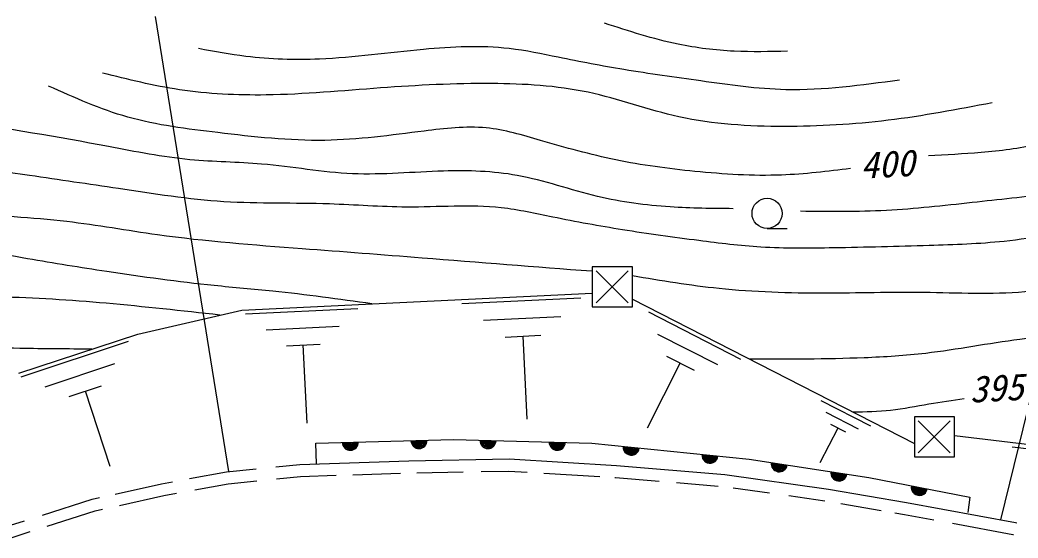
# Model space of a CAD drawing. Units: millimetres, scale not verified. Extents: x 40000 to 680000, y 20000 to 380000.
# Drawn here: x 333009 to 382700, y 304655 to 330442 of the extents above; entities that cross this region are included whole.
import ezdxf
from ezdxf.enums import TextEntityAlignment as Align

# ---------------------------------------------------------------- set-up
doc = ezdxf.new("R2010")
doc.units = ezdxf.units.MM
doc.header["$LTSCALE"] = 1000
doc.layers.add('M-BGD', color=7, linetype='Continuous', lineweight=25)
doc.layers.add('M-STR-STRC', color=7, linetype='Continuous', lineweight=25)
doc.styles.add('ＭＳ ゴシック', font='')
doc.styles.get('ＭＳ ゴシック').set_extended_font_data('MS Gothic')

msp = doc.modelspace()

# ---------------------------------------------------------------- linework, layer by layer
at = {"layer": 'M-BGD'}
for p, q in [((370206, 320065), (371206, 320065)), ((361498, 318162), (361498, 316162)), ((363498, 318162), (361498, 318162)), ((363498, 316162), (363498, 318162)), ((361688, 317962), (363288, 316362)), ((363288, 317962), (361688, 316362)), ((344054, 316001), (361498, 316846)), ((355015, 316328), (360925, 316618)), ((363498, 316539), (377538, 309360)), ((344245, 315808), (349825, 316078)), ((361498, 316162), (363498, 316162)), ((338872, 314811), (344054, 316001)), ((356095, 315498), (359935, 315688)), ((364295, 315908), (368885, 313558)), ((345265, 315018), (348895, 315198)), ((332951, 312854), (338872, 314811)), ((357165, 314658), (358935, 314748)), ((358255, 310568), (358055, 314708)), ((364745, 314808), (367735, 313288)), ((333065, 312678), (338405, 314448)), ((346275, 314228), (347955, 314308)), ((347305, 310368), (347115, 314268)), ((365195, 313708), (366575, 313008)), ((334265, 312188), (337735, 313338)), ((364245, 310148), (365885, 313358)), ((335465, 311698), (337065, 312228)), ((337495, 308218), (336265, 311968)), ((372885, 311508), (375355, 310248)), ((373125, 310918), (374735, 310098)), ((377538, 310689), (377538, 308689)), ((379538, 310689), (377538, 310689)), ((379538, 308689), (379538, 310689)), ((372855, 308408), (373745, 310138)), ((373365, 310328), (374115, 309948)), ((377728, 310489), (379328, 308889)), ((379328, 310489), (377728, 308889)), ((379538, 309752), (396229, 307747)), ((347742, 309378), (354587, 309552)), ((347769, 308346), (347742, 309378)), ((354587, 309552), (361481, 309378)), ((361481, 309378), (369321, 308581)), ((382405, 309198), (385725, 308808)), ((352376, 308499), (357361, 308590)), ((357361, 308590), (362708, 308273)), ((369321, 308581), (375270, 307660)), ((377538, 308689), (379538, 308689)), ((343295, 307953), (344767, 308100)), ((345745, 308198), (346944, 308318)), ((346944, 308318), (352376, 308499)), ((362708, 308273), (368095, 307820)), ((341442, 307614), (343295, 307953)), ((345789, 307600), (346984, 307719)), ((346984, 307719), (348750, 307778)), ((349577, 307806), (351947, 307885)), ((352775, 307906), (355080, 307948)), ((355974, 307965), (357348, 307990)), ((357348, 307990), (358262, 307935)), ((359089, 307886), (361875, 307721)), ((362630, 307676), (362665, 307674)), ((362665, 307674), (364838, 307491)), ((368095, 307820), (373258, 307095)), ((375270, 307660), (380297, 306690)), ((337750, 306844), (340060, 307361)), ((340060, 307361), (340596, 307459)), ((341711, 307053), (343379, 307359)), ((343379, 307359), (344809, 307502)), ((365701, 307419), (367767, 307245)), ((368524, 307154), (370330, 306900)), ((373258, 307095), (377145, 306417)), ((336598, 306587), (336968, 306669)), ((337968, 306278), (340180, 306773)), ((340180, 306773), (340799, 306886)), ((371287, 306766), (373081, 306514)), ((380297, 306690), (380198, 305918)), ((334128, 305798), (336598, 306587)), ((373883, 306377), (375892, 306027)), ((377145, 306417), (382577, 305421)), ((334359, 305242), (336755, 306007)), ((336755, 306007), (337120, 306088)), ((376568, 305909), (377040, 305827)), ((377040, 305827), (378509, 305557)), ((332326, 305223), (333243, 305516)), ((379437, 305387), (382447, 304835)), ((382577, 305421), (382633, 305407)), ((332520, 304655), (333525, 304976)), ((382447, 304835), (382473, 304829))]:
    msp.add_line(p, q, dxfattribs=at)
msp.add_circle((370206, 320815), 750, dxfattribs=at)
for centre, radius, start, end in [((349454, 309421), 400, 181.4581, 1.4581), ((349454, 309421), 400, 181.4581, 1.4581), ((349454, 309421), 350, 181.4581, 1.4581), ((349454, 309421), 300, 181.4581, 1.4581), ((349454, 309421), 250, 181.4581, 1.4581), ((349454, 309421), 200, 181.4581, 1.4581), ((349454, 309421), 150, 181.4581, 1.4581), ((349454, 309421), 100, 181.4581, 1.4581), ((349454, 309421), 50, 181.4581, 1.4581), ((352876, 309508), 400, 181.4581, 1.4581), ((352876, 309508), 400, 181.4581, 1.4581), ((352876, 309508), 350, 181.4581, 1.4581), ((352876, 309508), 300, 181.4581, 1.4581), ((352876, 309508), 250, 181.4581, 1.4581), ((352876, 309508), 200, 181.4581, 1.4581), ((352876, 309508), 150, 181.4581, 1.4581), ((352876, 309508), 100, 181.4581, 1.4581), ((352876, 309508), 50, 181.4581, 1.4581), ((356310, 309508), 400, 178.5524, 358.5524), ((356310, 309508), 400, 178.5524, 358.5524), ((356310, 309508), 350, 178.5524, 358.5524), ((356310, 309508), 300, 178.5524, 358.5524), ((356310, 309508), 250, 178.5524, 358.5524), ((356310, 309508), 200, 178.5524, 358.5524), ((356310, 309508), 150, 178.5524, 358.5524), ((356310, 309508), 100, 178.5524, 358.5524), ((356310, 309508), 50, 178.5524, 358.5524), ((359758, 309421), 400, 178.5524, 358.5524), ((359758, 309421), 400, 178.5524, 358.5524), ((359758, 309421), 350, 178.5524, 358.5524), ((359758, 309421), 300, 178.5524, 358.5524), ((359758, 309421), 250, 178.5524, 358.5524), ((359758, 309421), 200, 178.5524, 358.5524), ((359758, 309421), 150, 178.5524, 358.5524), ((359758, 309421), 100, 178.5524, 358.5524), ((359758, 309421), 50, 178.5524, 358.5524), ((363441, 309179), 400, 174.1994, 354.1994), ((363441, 309179), 400, 174.1994, 354.1994), ((363441, 309179), 350, 174.1994, 354.1994), ((363441, 309179), 300, 174.1994, 354.1994), ((363441, 309179), 250, 174.1994, 354.1994), ((363441, 309179), 200, 174.1994, 354.1994), ((363441, 309179), 150, 174.1994, 354.1994), ((363441, 309179), 100, 174.1994, 354.1994), ((363441, 309179), 50, 174.1994, 354.1994), ((367361, 308780), 400, 174.1994, 354.1994), ((367361, 308780), 400, 174.1994, 354.1994), ((367361, 308780), 350, 174.1994, 354.1994), ((367361, 308780), 300, 174.1994, 354.1994), ((367361, 308780), 250, 174.1994, 354.1994), ((367361, 308780), 200, 174.1994, 354.1994), ((367361, 308780), 150, 174.1994, 354.1994), ((367361, 308780), 100, 174.1994, 354.1994), ((367361, 308780), 50, 174.1994, 354.1994), ((370808, 308351), 400, 171.1998, 351.1998), ((370808, 308351), 400, 171.1998, 351.1998), ((370808, 308351), 350, 171.1998, 351.1998), ((370808, 308351), 300, 171.1998, 351.1998), ((370808, 308351), 250, 171.1998, 351.1998), ((370808, 308351), 200, 171.1998, 351.1998), ((370808, 308351), 150, 171.1998, 351.1998), ((370808, 308351), 100, 171.1998, 351.1998), ((370808, 308351), 50, 171.1998, 351.1998), ((373782, 307891), 400, 171.1998, 351.1998), ((373782, 307891), 400, 171.1998, 351.1998), ((373782, 307891), 350, 171.1998, 351.1998), ((373782, 307891), 300, 171.1998, 351.1998), ((373782, 307891), 250, 171.1998, 351.1998), ((373782, 307891), 200, 171.1998, 351.1998), ((373782, 307891), 150, 171.1998, 351.1998), ((373782, 307891), 100, 171.1998, 351.1998), ((373782, 307891), 50, 171.1998, 351.1998), ((377783, 307175), 400, 169.0724, 349.0724), ((377783, 307175), 400, 169.0724, 349.0724), ((377783, 307175), 350, 169.0724, 349.0724), ((377783, 307175), 300, 169.0724, 349.0724), ((377783, 307175), 250, 169.0724, 349.0724), ((377783, 307175), 200, 169.0724, 349.0724), ((377783, 307175), 150, 169.0724, 349.0724), ((377783, 307175), 100, 169.0724, 349.0724), ((377783, 307175), 50, 169.0724, 349.0724)]:
    msp.add_arc(centre, radius, start, end, dxfattribs=at)
for points, knots in [([(371221, 328888), (370335, 328867), (369449, 328846), (368564, 328888), (367628, 328932), (366693, 329047), (365776, 329237), (364535, 329493), (363326, 329888), (362117, 330282)], [0, 0, 0, 0, 1, 1, 1, 2, 2, 2, 3, 3, 3, 3]), ([(376797, 327451), (374909, 327189), (373021, 326927), (371134, 326972), (369724, 327005), (368314, 327209), (366909, 327407), (365627, 327588), (364349, 327763), (363076, 327973), (361984, 328154), (360896, 328361), (359809, 328583), (358998, 328749), (358188, 328924), (357370, 329019), (355959, 329182), (354523, 329107), (353101, 328975), (351366, 328815), (349651, 328570), (347917, 328496), (346698, 328444), (345470, 328477), (344258, 328627), (343469, 328724), (342688, 328872), (341906, 329019)], [0, 0, 0, 0, 1, 1, 1, 2, 2, 2, 3, 3, 3, 4, 4, 4, 5, 5, 5, 6, 6, 6, 7, 7, 7, 8, 8, 8, 9, 9, 9, 9]), ([(381414, 326318), (379691, 325989), (377968, 325660), (376230, 325447), (374514, 325237), (372785, 325141), (371047, 325142), (369290, 325143), (367526, 325244), (365820, 325621), (364295, 325958), (362817, 326515), (361290, 326841), (359724, 327175), (358107, 327266), (356498, 327276), (354647, 327288), (352806, 327193), (350966, 327059), (349067, 326919), (347168, 326738), (345260, 326710), (343818, 326689), (342371, 326757), (340948, 326972), (339656, 327166), (338386, 327483), (337115, 327799)], [0, 0, 0, 0, 1, 1, 1, 2, 2, 2, 3, 3, 3, 4, 4, 4, 5, 5, 5, 6, 6, 6, 7, 7, 7, 8, 8, 8, 9, 9, 9, 9]), ([(374365, 323044), (373222, 322905), (372078, 322767), (370931, 322723), (369491, 322668), (368045, 322763), (366605, 322906), (365282, 323038), (363963, 323211), (362668, 323479), (361409, 323738), (360171, 324087), (358926, 324450), (358033, 324711), (357136, 324979), (356222, 325068), (355203, 325167), (354165, 325044), (353132, 324914), (351475, 324704), (349834, 324476), (348188, 324450), (346415, 324422), (344637, 324626), (342857, 324836), (341342, 325015), (339827, 325197), (338376, 325609), (337025, 325992), (335730, 326573), (334436, 327154)], [0, 0, 0, 0, 1, 1, 1, 2, 2, 2, 3, 3, 3, 4, 4, 4, 5, 5, 5, 6, 6, 6, 7, 7, 7, 8, 8, 8, 9, 9, 9, 10, 10, 10, 10]), ([(368521, 321048), (367475, 321057), (366429, 321066), (365384, 321135), (364168, 321214), (362955, 321374), (361769, 321657), (360424, 321978), (359115, 322457), (357762, 322703), (356563, 322920), (355330, 322956), (354103, 322921), (352585, 322877), (351076, 322725), (349573, 322790), (348062, 322855), (346557, 323140), (345042, 323269), (343852, 323370), (342656, 323374), (341471, 323487), (340111, 323616), (338766, 323886), (337420, 324140), (334896, 324616), (332368, 325031), (329840, 325447)], [0, 0, 0, 0, 1, 1, 1, 2, 2, 2, 3, 3, 3, 4, 4, 4, 5, 5, 5, 6, 6, 6, 7, 7, 7, 8, 8, 8, 9, 9, 9, 9]), ([(386108, 325012), (385306, 324732), (384505, 324453), (383682, 324257), (382761, 324038), (381813, 323924), (380866, 323845), (379988, 323772), (379111, 323728), (378234, 323685)], [0, 0, 0, 0, 1, 1, 1, 2, 2, 2, 3, 3, 3, 3]), ([(304680, 316563), (305637, 316375), (306593, 316188), (307556, 316160), (308750, 316126), (309953, 316337), (311123, 316639), (312219, 316923), (313285, 317288), (314306, 317752), (315692, 318381), (316994, 319192), (318314, 319957), (319425, 320601), (320549, 321212), (321689, 321817), (322300, 322141), (322916, 322464), (323568, 322680), (324287, 322918), (325049, 323026), (325811, 323102), (327118, 323231), (328424, 323263), (329723, 323178), (330981, 323096), (332232, 322904), (333481, 322718), (334959, 322498), (336434, 322288), (337911, 322066), (339657, 321804), (341406, 321525), (343165, 321414), (344911, 321304), (346668, 321358), (348419, 321299), (349698, 321256), (350973, 321152), (352254, 321146), (353829, 321138), (355414, 321278), (356971, 321107), (357833, 321013), (358687, 320823), (359541, 320647), (360695, 320410), (361851, 320199), (363011, 320014), (364273, 319813), (365540, 319642), (366808, 319477), (367835, 319344), (368863, 319215), (369895, 319151), (371100, 319077), (372311, 319092), (373520, 319113), (375106, 319141), (376689, 319180), (378275, 319228), (379524, 319266), (380774, 319309), (382014, 319439), (383526, 319597), (385021, 319884), (386520, 320168), (388207, 320487), (389897, 320804), (391525, 321318), (392990, 321781), (394405, 322403), (395820, 323025)], [0, 0, 0, 0, 1, 1, 1, 2, 2, 2, 3, 3, 3, 4, 4, 4, 5, 5, 5, 6, 6, 6, 7, 7, 7, 8, 8, 8, 9, 9, 9, 10, 10, 10, 11, 11, 11, 12, 12, 12, 13, 13, 13, 14, 14, 14, 15, 15, 15, 16, 16, 16, 17, 17, 17, 18, 18, 18, 19, 19, 19, 20, 20, 20, 21, 21, 21, 22, 22, 22, 23, 23, 23, 24, 24, 24, 24]), ([(392260, 323487), (390803, 323050), (389347, 322612), (387861, 322311), (386711, 322077), (385543, 321925), (384376, 321788), (383055, 321633), (381734, 321496), (380412, 321352), (378991, 321198), (377569, 321034), (376143, 320960), (374723, 320887), (373299, 320902), (371875, 320917)], [0, 0, 0, 0, 1, 1, 1, 2, 2, 2, 3, 3, 3, 4, 4, 4, 5, 5, 5, 5]), ([(299697, 314482), (300862, 314083), (302028, 313684), (303228, 313459), (305266, 313076), (307404, 313194), (309466, 313591), (311370, 313956), (313209, 314559), (314945, 315373), (316473, 316089), (317921, 316968), (319334, 317914), (320661, 318803), (321957, 319750), (323426, 320356), (324165, 320661), (324947, 320879), (325737, 320983), (327174, 321173), (328637, 320982), (330093, 320851), (331852, 320694), (333601, 320624), (335341, 320422), (336850, 320247), (338353, 319973), (339862, 319762), (342249, 319428), (344654, 319252), (347057, 319069), (349049, 318918), (351039, 318763), (353030, 318607), (355846, 318387), (358663, 318167), (361479, 317947)], [0, 0, 0, 0, 1, 1, 1, 2, 2, 2, 3, 3, 3, 4, 4, 4, 5, 5, 5, 6, 6, 6, 7, 7, 7, 8, 8, 8, 9, 9, 9, 10, 10, 10, 11, 11, 11, 12, 12, 12, 12]), ([(363498, 317716), (364934, 317478), (366370, 317239), (367816, 317089), (369557, 316908), (371312, 316856), (373063, 316858), (374714, 316860), (376361, 316911), (378014, 316891), (379689, 316870), (381369, 316777), (383030, 316924), (384276, 317034), (385511, 317280), (386760, 317419), (388124, 317571), (389505, 317596), (390852, 317815), (392248, 318042), (393608, 318477), (394978, 318871), (396203, 319224), (397437, 319544), (398608, 320026), (399397, 320351), (400158, 320750), (400918, 321148)], [0, 0, 0, 0, 1, 1, 1, 2, 2, 2, 3, 3, 3, 4, 4, 4, 5, 5, 5, 6, 6, 6, 7, 7, 7, 8, 8, 8, 9, 9, 9, 9]), ([(350530, 316315), (348887, 316543), (347243, 316771), (345593, 316941), (344620, 317042), (343646, 317122), (342674, 317221), (340887, 317404), (339108, 317652), (337333, 317919), (336015, 318117), (334699, 318325), (333385, 318560), (331998, 318808), (330613, 319085), (329202, 319134), (328308, 319164), (327403, 319103), (326537, 318897), (325521, 318656), (324559, 318217), (323602, 317784), (322699, 317376), (321801, 316973), (320903, 316570)], [0, 0, 0, 0, 1, 1, 1, 2, 2, 2, 3, 3, 3, 4, 4, 4, 5, 5, 5, 6, 6, 6, 7, 7, 7, 8, 8, 8, 8]), ([(410148, 318529), (408462, 318081), (406777, 317633), (405076, 317247), (403152, 316811), (401208, 316455), (399253, 316188), (397401, 315936), (395540, 315765), (393680, 315575), (391898, 315394), (390117, 315196), (388331, 315046), (386481, 314891), (384625, 314788), (382786, 314544), (381223, 314337), (379671, 314029), (378105, 313848), (377088, 313730), (376064, 313666), (375040, 313625), (373138, 313549), (371236, 313552), (369333, 313555)], [0, 0, 0, 0, 1, 1, 1, 2, 2, 2, 3, 3, 3, 4, 4, 4, 5, 5, 5, 6, 6, 6, 7, 7, 7, 8, 8, 8, 8]), ([(342962, 315751), (341074, 315960), (339185, 316170), (337294, 316338), (335522, 316496), (333747, 316617), (331963, 316647), (330075, 316679), (328176, 316608), (326323, 316261), (324786, 315972), (323281, 315493), (321843, 314870), (320137, 314131), (318527, 313189), (316821, 312475), (315837, 312063), (314822, 311727), (313821, 311336), (312312, 310747), (310837, 310034), (309278, 309665), (308040, 309372), (306748, 309297), (305467, 309143), (304392, 309014), (303325, 308830), (302255, 308830), (301395, 308829), (300533, 308947), (299670, 309065)], [0, 0, 0, 0, 1, 1, 1, 2, 2, 2, 3, 3, 3, 4, 4, 4, 5, 5, 5, 6, 6, 6, 7, 7, 7, 8, 8, 8, 9, 9, 9, 10, 10, 10, 10]), ([(336591, 314057), (335396, 314065), (334202, 314072), (333008, 314095), (331295, 314129), (329583, 314195), (327865, 314138), (326597, 314096), (325326, 313988), (324094, 313710), (322973, 313457), (321885, 313063), (320794, 312681), (319451, 312211), (318104, 311757), (316809, 311181), (315795, 310731), (314812, 310205), (313809, 309724), (312632, 309160), (311427, 308658), (310210, 308182), (309127, 307758), (308033, 307353), (306910, 307067), (305485, 306705), (304011, 306534), (302539, 306425), (301310, 306334), (300083, 306286), (298853, 306339), (297509, 306396), (296163, 306574), (294868, 306939), (293579, 307302), (292341, 307852), (291183, 308524), (290201, 309094), (289278, 309752), (288354, 310410)], [0, 0, 0, 0, 1, 1, 1, 2, 2, 2, 3, 3, 3, 4, 4, 4, 5, 5, 5, 6, 6, 6, 7, 7, 7, 8, 8, 8, 9, 9, 9, 10, 10, 10, 11, 11, 11, 12, 12, 12, 13, 13, 13, 13]), ([(380023, 311586), (379437, 311500), (378851, 311414), (378266, 311314), (377631, 311205), (376998, 311080), (376358, 311011), (375741, 310944), (375117, 310931), (374494, 310917)], [0, 0, 0, 0, 1, 1, 1, 2, 2, 2, 3, 3, 3, 3])]:
    msp.add_open_spline(points, degree=3, knots=knots, dxfattribs=at)
at = {"layer": 'M-STR-STRC'}
for p, q in [((339740, 330614), (343394, 307963)), ((386906, 326392), (381832, 305558))]:
    msp.add_line(p, q, dxfattribs=at)

# ---------------------------------------------------------------- texts
at = {"layer": 'M-BGD', "style": 'ＭＳ ゴシック', "oblique": 15}
for s, p in [('400', (374846, 323196)), ('395', (380283, 312051))]:
    msp.add_text(s, height=1320, rotation=3.094, dxfattribs=at).set_placement(p, align=Align.MIDDLE_LEFT)

doc.saveas('drawing.dxf')
